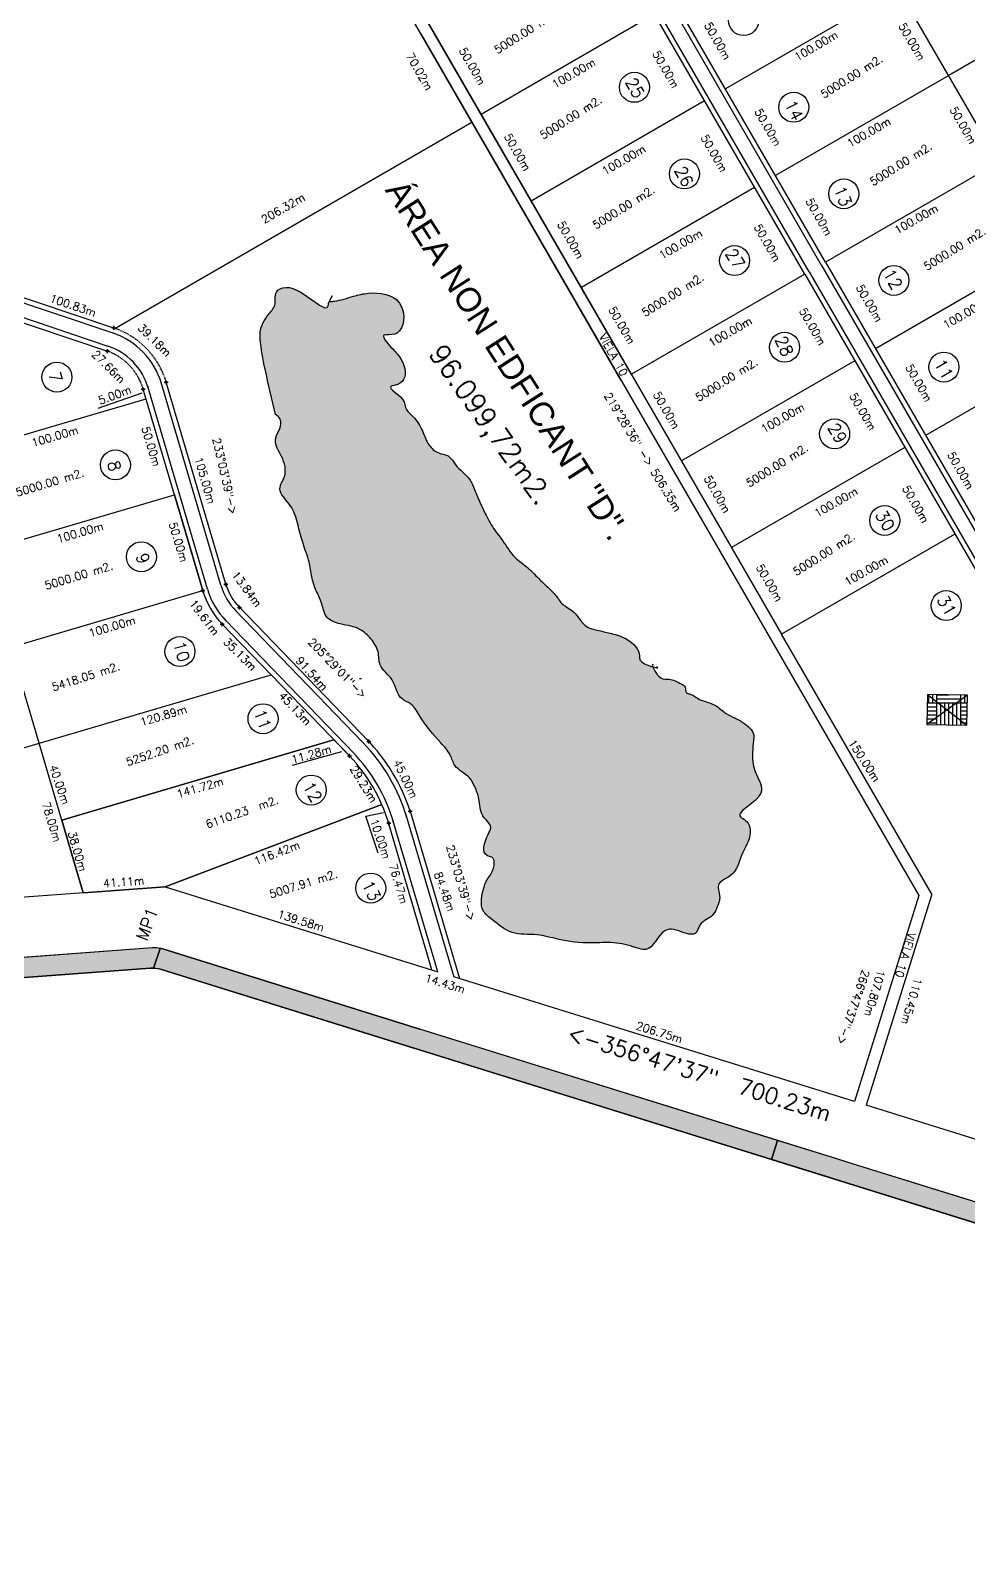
# Model space of a CAD drawing. Extents: x -23785941 to 8798891, y -8418521 to 21897894.
# Drawn here: x -23690 to -23221, y -3603 to -2844 of the extents above; entities that cross this region are included whole.
import ezdxf
from ezdxf.enums import TextEntityAlignment as Align

# ---------------------------------------------------------------- set-up
doc = ezdxf.new("R2010")
doc.units = 0
doc.header["$MEASUREMENT"] = 0
doc.header["$PDMODE"] = 34
doc.header["$PDSIZE"] = 1
doc.linetypes.add('DASHED', pattern=[0.75, 0.5, -0.25])
doc.layers.get('0').update_dxf_attribs({"linetype": 'CONTINUOUS'})
for name, color, linetype in [('CALCADA', 3, 'CONTINUOUS'), ('REG60_100', 2, 'CONTINUOUS'), ('RUA', 1, 'CONTINUOUS'), ('TER_POLI', 5, 'CONTINUOUS'), ('VEGE', 102, 'CONTINUOUS'), ('VIEWPORT', 7, 'CONTINUOUS')]:
    doc.layers.add(name, color=color, linetype=linetype)
doc.styles.add('1_5MM', font='romans.shx', dxfattribs={"height": 6})
doc.styles.add('1MM', font='romans.shx', dxfattribs={"height": 4})
doc.styles.add('2_5MM', font='romans.shx', dxfattribs={"height": 10})
doc.styles.add('2MM', font='romans.shx', dxfattribs={"height": 8})
doc.styles.add('3MM', font='romans.shx', dxfattribs={"height": 12})

msp = doc.modelspace()

# ---------------------------------------------------------------- hatches: boundary and pattern name
h = msp.add_hatch(color=140)
edge = h.paths.add_edge_path()
edge.add_spline(control_points=[(-23341.99, -3225.8), (-23343.74, -3224.77), (-23349.14, -3213.39), (-23349.19, -3206.21), (-23345.91, -3201.49), (-23349.62, -3197.77), (-23353.42, -3197.66), (-23356.94, -3194.29), (-23360.96, -3191.62), (-23362.34, -3186.04), (-23366.83, -3186.22), (-23372, -3186.21), (-23377.32, -3186.41), (-23381.1, -3181.15), (-23382.59, -3175.53), (-23386.57, -3175.47), (-23388.41, -3175.63)], knot_values=[3.596335, 3.596335, 3.596335, 3.596335, 16.828506, 18.93312, 26.776737, 29.75438, 32.64939, 37.711686, 43.667351, 46.805419, 53.279059, 53.981374, 62.524089, 67.017731, 72.674988, 77.720721, 77.720721, 77.720721, 77.720721], degree=3, periodic=0)
edge.add_line((-23388.41, -3175.63), (-23404.45, -3299.03))
edge.add_spline(control_points=[(-23404.45, -3299.03), (-23402.34, -3299.04), (-23398.2, -3298.97), (-23393.36, -3299.08), (-23387.61, -3293.34), (-23387.55, -3292.17)], knot_values=[1.681375, 1.681375, 1.681375, 1.681375, 7.866024, 13.656045, 19.353015, 19.353015, 19.353015, 19.353015], degree=3, periodic=0)
edge.add_spline(control_points=[(-23387.55, -3292.17), (-23387.81, -3292), (-23388.07, -3291.82), (-23388.32, -3291.65)], knot_values=[94.683713, 94.683713, 94.683713, 94.683713, 95.569299, 95.569299, 95.569299, 95.569299], degree=3, periodic=0)
edge.add_spline(control_points=[(-23388.32, -3291.65), (-23387.76, -3291.62), (-23387.54, -3291.82), (-23387.55, -3292.17)], knot_values=[0, 0, 0, 0, 1.681375, 1.681375, 1.681375, 1.681375], degree=3, periodic=0)
edge.add_spline(control_points=[(-23387.55, -3292.17), (-23386.03, -3293.18), (-23383.85, -3294.46), (-23379.47, -3294.11), (-23376.15, -3294.71), (-23372.76, -3293.62), (-23370.42, -3291.7), (-23365.73, -3289.45), (-23368.07, -3283.49), (-23366.37, -3279.27), (-23364.12, -3276.36), (-23362.56, -3272.47), (-23358.36, -3270.43), (-23355.11, -3265.4), (-23351.93, -3260.26), (-23350.1, -3253.41), (-23350.57, -3247.69), (-23350.41, -3243.54), (-23350.56, -3239.55), (-23348.52, -3236.27), (-23343.64, -3228.5), (-23341.99, -3225.8)], knot_values=[5.769904, 5.769904, 5.769904, 5.769904, 11.020708, 13.127117, 18.745099, 20.96526, 23.49663, 27.99128, 34.305123, 38.742361, 41.272655, 45.364213, 50.84657, 54.355659, 63.148126, 68.933404, 75.247247, 80.158014, 81.56109, 86.904763, 94.683713, 94.683713, 94.683713, 94.683713], degree=3, periodic=0)
h = msp.add_hatch()
h.set_pattern_fill('AR-PARQ1', color=1, style=0)
h.set_pattern_definition([(90, (-4049.206, -8292.303), (-12, 12), [12, -12]), (90, (-4047.206, -8292.303), (-12, 12), [12, -12]), (90, (-4045.206, -8292.303), (-12, 12), [12, -12]), (90, (-4043.206, -8292.303), (-12, 12), [12, -12]), (90, (-4041.206, -8292.303), (-12, 12), [12, -12]), (90, (-4039.206, -8292.303), (-12, 12), [12, -12]), (90, (-4037.206, -8292.303), (-12, 12), [12, -12]), (1e-13, (-4049.206, -8280.303), (12, -12), [12, -12]), (1e-13, (-4049.206, -8278.303), (12, -12), [12, -12]), (1e-13, (-4049.206, -8276.303), (12, -12), [12, -12]), (1e-13, (-4049.206, -8274.303), (12, -12), [12, -12]), (1e-13, (-4049.206, -8272.303), (12, -12), [12, -12]), (1e-13, (-4049.206, -8270.303), (12, -12), [12, -12]), (1e-13, (-4049.206, -8268.303), (12, -12), [12, -12])])
h.paths.add_polyline_path([(-23231.96, -3183.78), (-23221.87, -3176.41), (-23241.86, -3176.15)])
h.paths.add_polyline_path([(-23231.96, -3183.78), (-23222.06, -3191.41), (-23221.87, -3176.41)])
h.paths.add_polyline_path([(-23231.96, -3183.78), (-23242.06, -3191.15), (-23222.06, -3191.41)])
h.paths.add_polyline_path([(-23231.96, -3183.78), (-23241.86, -3176.15), (-23242.06, -3191.15)])
h = msp.add_hatch(color=253)
edge = h.paths.add_edge_path()
edge.add_line((-23763.48, -3312.77), (-23775.71, -3313.68))
edge.add_line((-23775.71, -3313.68), (-23950.44, -3326.62))
edge.add_line((-23950.44, -3326.62), (-23948.48, -3336.5))
edge.add_line((-23948.48, -3336.5), (-23774.97, -3323.65))
edge.add_line((-23774.97, -3323.65), (-23762.74, -3322.75))
edge.add_line((-23762.74, -3322.75), (-23630.14, -3312.93))
edge.add_arc((-23629.03, -3327.88), 14.99, 88.01621, 94.23563, ccw=False)
edge.add_line((-23628.52, -3312.89), (-23625.18, -3303.02))
edge.add_arc((-23627.88, -3317.76), 14.99, 79.64388, 94.23563)
edge.add_line((-23628.98, -3302.81), (-23763.48, -3312.77))
h = msp.add_hatch(color=253)
edge = h.paths.add_edge_path()
edge.add_arc((-23627.88, -3317.76), 14.99, 72.70175, 79.64388)
edge.add_line((-23625.18, -3303.02), (-23628.52, -3312.89))
edge.add_arc((-23629.03, -3327.88), 14.99, 72.70175, 88.01621, ccw=False)
edge.add_line((-23624.58, -3313.56), (-23319.73, -3408.5))
edge.add_line((-23319.73, -3408.5), (-23316.77, -3398.95))
edge.add_line((-23316.77, -3398.95), (-23487.46, -3345.79))
edge.add_line((-23487.46, -3345.79), (-23495.45, -3343.3))
edge.add_line((-23495.45, -3343.3), (-23623.42, -3303.45))
h = msp.add_hatch(color=253)
h.paths.add_polyline_path([(-23281.41, -3409.96), (-23287.14, -3408.18), (-23316.77, -3398.95), (-23319.73, -3408.5), (-23077.66, -3483.89), (-23076.78, -3473.69)])
h.paths.add_polyline_path([(-23076.78, -3473.69), (-23077.66, -3483.89), (-22695.33, -3602.96), (-22692.36, -3593.41)])
at = {"layer": 'RUA'}
h = msp.add_hatch(color=140, dxfattribs=at)
edge = h.paths.add_edge_path()
edge.add_spline(control_points=[(-23379.05, -3162.31), (-23381.45, -3161.67), (-23385.93, -3159.94), (-23385.2, -3153.96), (-23391.15, -3148.07), (-23399.08, -3145.76), (-23406.11, -3144.13), (-23413.21, -3142.6), (-23416.28, -3136.93), (-23420.45, -3133.2), (-23424.55, -3131.16), (-23427.33, -3126.48), (-23431.31, -3122.72), (-23436.53, -3117.87), (-23441.41, -3112.43), (-23448.89, -3107.63), (-23453.52, -3099.67), (-23459.44, -3092.48), (-23463.53, -3084.12), (-23467.26, -3076.46), (-23470.33, -3067.33), (-23476.97, -3063.17), (-23480.6, -3056.2), (-23487.14, -3055.89), (-23492.1, -3050.5), (-23494.28, -3043.05), (-23498.46, -3037.29), (-23503, -3033.43), (-23502.81, -3027.38), (-23514.12, -3022), (-23505.44, -3021.52), (-23500.98, -3015.75), (-23504.77, -3007.71), (-23509.73, -3002.84), (-23516.76, -2995.13), (-23508.37, -2996.96), (-23502.68, -2992.08), (-23503.12, -2976.84), (-23518.61, -2974.6), (-23529.27, -2977.17), (-23535.5, -2979.31), (-23539.59, -2979.78), (-23540.47, -2979.81), (-23540.74, -2979.81)], knot_values=[714.880102, 714.880102, 714.880102, 714.880102, 719.966459, 721.779477, 732.345749, 740.447508, 746.979438, 754.27099, 760.804382, 765.167873, 771.066471, 773.988465, 781.236274, 787.407275, 795.387835, 803.074572, 813.640871, 822.406821, 831.022677, 841.339427, 848.217303, 859.089005, 863.814303, 870.295699, 876.46672, 884.490845, 893.256823, 897.982121, 900.905144, 911.058836, 915.111112, 919.477618, 931.637683, 935.261576, 943.366128, 948.802002, 951.725024, 965.580902, 981.804673, 989.449893, 999.342464, 1001.154399, 1001.915284, 1001.915284, 1001.915284, 1001.915284], degree=3, periodic=0)
edge.add_line((-23540.74, -2979.81), (-23541.12, -2980.52))
edge.add_spline(control_points=[(-23541.12, -2980.52), (-23541.21, -2980.67), (-23539.03, -2989.28), (-23556.48, -2968.79), (-23568.63, -2974.7), (-23566.8, -2981.76), (-23572.34, -2987.13), (-23575.39, -2992.95), (-23575.07, -3002.47), (-23572.32, -3016.16), (-23569.39, -3028.69), (-23567.64, -3036.2)], knot_values=[0, 0, 0, 0, 0.524436, 23.320027, 28.708802, 35.181325, 40.971822, 50.673376, 53.884611, 69.327213, 92.491191, 92.491191, 92.491191, 92.491191], degree=3, periodic=0)
edge.add_spline(control_points=[(-23567.64, -3036.2), (-23566.98, -3036.59), (-23565.75, -3037.49), (-23563.68, -3042.12), (-23569.98, -3048.85), (-23563.72, -3057.47), (-23561.46, -3066.13), (-23567.54, -3074.29), (-23557.81, -3082.47), (-23556.25, -3093.43), (-23553.16, -3102.76), (-23550.66, -3109.7), (-23549.68, -3116.23), (-23548.11, -3123.33), (-23544.16, -3129.66), (-23543.35, -3138.2), (-23534.16, -3141.51), (-23525.84, -3142.33), (-23519.6, -3148.28), (-23515.65, -3154.28), (-23516.31, -3162.81), (-23507.65, -3168.11), (-23506.93, -3178.16), (-23498.8, -3180.75), (-23494.07, -3190), (-23487.18, -3198.05), (-23480.05, -3205.54), (-23478.17, -3213.39), (-23470.96, -3216.19), (-23467.8, -3222.61), (-23465.23, -3228.89), (-23465.76, -3236.64), (-23458.69, -3241.63), (-23462.68, -3247.99), (-23465.09, -3256.4), (-23456.67, -3257.61), (-23459.09, -3265.58), (-23462.33, -3269.05), (-23464.21, -3275.01), (-23466.29, -3283.52), (-23457.57, -3289.88), (-23449.66, -3296.72), (-23437.32, -3295.43), (-23424.57, -3299.23), (-23411.7, -3300.8), (-23398.36, -3299.57), (-23389.72, -3301.78), (-23379.26, -3305.45), (-23376.76, -3295.89), (-23369.23, -3292.44), (-23364.51, -3295.53), (-23356.99, -3296.47), (-23355.81, -3289.48), (-23349.57, -3287.96), (-23346.75, -3282.32), (-23344.79, -3277.26), (-23347.9, -3269.89), (-23337.43, -3266.84), (-23335.37, -3255.94), (-23329.36, -3247.53), (-23331.03, -3239.41), (-23339.57, -3235.83), (-23326.75, -3230.29), (-23324.06, -3222.95), (-23326.73, -3217.35), (-23329.29, -3211.65), (-23329.29, -3204.97), (-23328.87, -3200.19), (-23328.18, -3194.45), (-23333.34, -3190.24), (-23338.8, -3187.54), (-23343.76, -3184.96), (-23347.56, -3181.18), (-23352.12, -3179.89), (-23356.57, -3178.48), (-23359.08, -3175.99), (-23362.99, -3175.43), (-23362.24, -3172.1), (-23366.19, -3170.18), (-23370.15, -3167.89), (-23375.07, -3169.28), (-23378.43, -3163.94), (-23379.05, -3162.31)], knot_values=[2.827558, 2.827558, 2.827558, 2.827558, 5.056442, 7.349031, 17.114095, 25.731032, 35.889994, 42.377591, 51.618317, 66.565458, 75.808363, 80.999028, 88.647463, 95.621278, 102.499135, 111.116072, 118.452606, 129.016055, 135.938993, 143.411473, 149.948031, 159.398601, 170.303035, 175.231273, 182.876519, 199.971587, 207.616834, 213.34837, 222.832274, 228.021865, 234.353089, 243.122297, 250.093923, 254.148658, 264.405471, 266.836014, 276.081662, 279.425107, 281.857969, 294.678951, 300.849972, 312.450409, 325.028494, 335.684923, 352.388037, 363.673856, 375.131665, 380.059902, 393.481224, 394.627527, 404.483977, 408.847468, 413.780131, 421.428565, 425.5635, 432.101491, 437.540442, 445.188862, 456.65723, 468.821438, 475.152701, 478.493321, 491.592905, 496.458578, 501.649243, 509.122822, 515.297925, 521.201318, 523.765479, 532.108643, 537.837544, 542.765782, 548.664369, 553.525429, 556.766127, 562.495028, 564.115364, 567.038443, 569.600675, 576.082071, 580.213323, 584.858212, 584.858212, 584.858212, 584.858212], degree=3, periodic=0)

# ---------------------------------------------------------------- linework, layer by layer
for p, q in [((-23303.14, -2966.1), (-23412.71, -2776.48)), ((-23292.75, -2960.1), (-23402.32, -2770.48)), ((-23206.16, -2910.07), (-23273.71, -2793.17)), ((-23144.6, -2816.74), (-23231.18, -2866.77)), ((-23394.91, -3019.14), (-23504.49, -2829.52)), ((-23389.72, -3016.14), (-23499.3, -2826.52)), ((-23499.3, -2826.52), (-23314.7, -3146.01)), ((-23256.2, -2823.47), (-23342.78, -2873.5)), ((-23378.2, -2836.22), (-23464.78, -2886.25)), ((-23494.99, -2845.96), (-23246.17, -3276.61)), ((-23231.18, -2866.77), (-23317.77, -2916.8)), ((-23353.18, -2879.51), (-23439.77, -2929.54)), ((-23648.13, -2993.41), (-23469.45, -2890.17)), ((-23206.17, -2910.06), (-23292.75, -2960.09)), ((-23328.17, -2922.81), (-23414.76, -2972.83)), ((-23791.13, -2957.7), (-23651.6, -3004.55)), ((-23181.15, -2953.35), (-23267.74, -3003.38)), ((-23743.9, -2960.9), (-23648.02, -2993.08)), ((-23743.9, -2960.9), (-23648.6, -2992.89)), ((-23743.9, -2960.9), (-23648.6, -2992.89)), ((-23303.15, -2966.1), (-23389.74, -3016.13)), ((-23303.14, -2966.09), (-23017.32, -3460.78)), ((-23292.75, -2960.09), (-23009.28, -3450.72)), ((-23156.14, -2996.65), (-23242.73, -3046.67)), ((-23651.6, -3004.55), (-23652.13, -3004.37)), ((-23278.14, -3009.39), (-23364.73, -3059.42)), ((-23634.31, -3025.53), (-23656.3, -3033.17)), ((-23633.83, -3022.98), (-23633.67, -3023.53)), ((-23633.83, -3022.98), (-23633.67, -3023.53)), ((-23631.44, -3022.25), (-23631.28, -3022.82)), ((-23824.09, -3084.91), (-23632.26, -3028.32)), ((-23253.13, -3052.68), (-23339.71, -3102.71)), ((-23699.64, -3100.33), (-23618.12, -3076.28)), ((-23618.12, -3076.28), (-23603.98, -3124.23)), ((-23228.11, -3095.98), (-23314.7, -3146.01)), ((-23795.8, -3180.82), (-23603.97, -3124.24)), ((-23685.74, -3200.49), (-23709.78, -3118.96)), ((-23603.82, -3124.78), (-23603.98, -3124.21)), ((-23585.99, -3132.23), (-23520.96, -3199.55)), ((-23569.79, -3166.29), (-23594.42, -3140.79)), ((-23594.42, -3140.79), (-23594.21, -3141)), ((-23239.66, -3275.89), (-23314.69, -3146)), ((-23781.65, -3228.78), (-23569.79, -3166.29)), ((-23569.79, -3166.29), (-23529.98, -3207.49)), ((-23221.87, -3176.41), (-23242.06, -3191.15)), ((-23241.86, -3176.15), (-23222.06, -3191.41)), ((-23663.67, -3275.3), (-23685.74, -3200.49)), ((-23674.42, -3238.85), (-23538.43, -3198.74)), ((-23538.43, -3198.74), (-23674.42, -3238.85)), ((-23529.98, -3207.49), (-23538.43, -3198.74)), ((-23514.43, -3231.05), (-23622.67, -3272.26)), ((-23514.43, -3231.05), (-23622.67, -3272.26)), ((-23622.67, -3272.26), (-23514.43, -3231.05)), ((-23514.43, -3231.05), (-23622.67, -3272.26)), ((-23674.42, -3238.85), (-23663.67, -3275.3)), ((-23522.46, -3236.92), (-23513.59, -3235.08)), ((-23489.4, -3313.77), (-23511.28, -3239.59)), ((-23511.04, -3240.42), (-23511.28, -3239.59)), ((-23511.04, -3240.42), (-23511.28, -3239.59)), ((-23489.4, -3313.77), (-23511.28, -3239.59)), ((-23489.4, -3313.77), (-23511.28, -3239.59)), ((-23500.35, -3234.38), (-23475.67, -3318.04)), ((-23663.67, -3275.3), (-23622.67, -3272.26)), ((-23246.17, -3276.61), (-23278.22, -3379.54)), ((-23239.66, -3275.89), (-23272.5, -3381.33)), ((-23628.98, -3302.81), (-23763.48, -3312.77)), ((-23623.42, -3303.45), (-23495.45, -3343.3)), ((-23487.46, -3345.79), (-23495.45, -3343.3)), ((-23287.14, -3408.18), (-23487.46, -3345.79)), ((-23290.11, -3417.73), (-23490.43, -3355.34)), ((-23281.41, -3409.96), (-23287.14, -3408.18)), ((-22692.36, -3593.41), (-23281.41, -3409.96)), ((-22695.33, -3602.96), (-23284.39, -3419.51))]:
    msp.add_line(p, q)
at = {"color": 0}
for p, q in [((-23592.4, -3121.08), (-23622.35, -3019.48)), ((-23603.98, -3124.24), (-23633.83, -3022.98))]:
    msp.add_line(p, q, dxfattribs=at)
at = {"color": 5}
for p, q in [((-23622.67, -3272.26), (-23765.7, -3282.86)), ((-23622.67, -3272.26), (-23486.53, -3314.66)), ((-23278.22, -3379.54), (-23478.54, -3317.15))]:
    msp.add_line(p, q, dxfattribs=at)
at = {"color": 253}
for p, q in [((-23630.14, -3312.93), (-23762.74, -3322.75)), ((-23624.58, -3313.56), (-23498.42, -3352.85)), ((-22695.33, -3602.96), (-23624.58, -3313.56))]:
    msp.add_line(p, q, dxfattribs=at)
at = {"color": 140}
msp.add_lwpolyline([(-23524.56, -3168.38), (-23525.57, -3168.35)], dxfattribs=at)
msp.add_lwpolyline([(-23524.56, -3168.38), (-23525.57, -3168.35)], dxfattribs=at)
for points in [[(-23221.87, -3176.41), (-23241.86, -3176.15), (-23242.06, -3191.15), (-23222.06, -3191.41)], [(-23281.41, -3409.96), (-23287.14, -3408.18), (-23316.77, -3398.95), (-23319.73, -3408.5), (-23077.66, -3483.89), (-23076.78, -3473.69)]]:
    msp.add_lwpolyline(points, close=True)
at = {"color": 253}
for points in [[(-23763.48, -3312.77), (-23775.71, -3313.68), (-23950.44, -3326.62), (-23948.48, -3336.5), (-23774.97, -3323.65), (-23762.74, -3322.75), (-23630.14, -3312.93, -0.027144), (-23628.52, -3312.89), (-23625.18, -3303.02, 0.063755), (-23628.98, -3302.81)], [(-23623.42, -3303.45, 0.0303), (-23625.18, -3303.02), (-23628.52, -3312.89, -0.066922), (-23624.58, -3313.56), (-23319.73, -3408.5), (-23316.77, -3398.95), (-23487.46, -3345.79), (-23495.45, -3343.3)]]:
    msp.add_lwpolyline(points, format="xyb", close=True, dxfattribs=at)
for centre in [(-23333.64, -2839.35), (-23388.24, -2872.71), (-23308.63, -2882.64), (-23363.22, -2916.01), (-23283.61, -2925.94), (-23338.21, -2959.3), (-23258.6, -2969.23), (-23313.19, -3002.59), (-23676.81, -3017.53), (-23233.59, -3012.52), (-23288.18, -3045.88), (-23647.55, -3061.37), (-23263.16, -3089.18), (-23634.61, -3107.33), (-23232.41, -3131.67), (-23615.36, -3154.67), (-23573.82, -3188.24), (-23549.7, -3223.88), (-23520.01, -3272.86)]:
    msp.add_circle(centre, 7.5)
for centre, radius, start, end in [((-23661.3, -3031.67), 40.81, 71.44258, 71.8718), ((-23661.3, -3031.67), 40.81, 71.44258, 71.8718), ((-23564.95, -3112.73), 40.69, 196.43452, 224.01175), ((-23564.95, -3112.73), 28.69, 196.43452, 224.01175), ((-23564.95, -3112.73), 31.19, 222.87639, 224.01175), ((-23589.2, -3263.48), 93.5, 18.13786, 44.01175), ((-23589.2, -3263.48), 81.5, 16.43452, 44.01175), ((-23627.88, -3317.76), 14.99, 72.70175, 94.23563), ((-23629.03, -3327.88), 14.99, 72.70175, 94.23563)]:
    msp.add_arc(centre, radius, start, end)
at = {"linetype": 'DASHED'}
for radius in [40.81, 28.81]:
    msp.add_arc((-23661.3, -3031.67), radius, 16.42571, 71.44258, dxfattribs=at)
for points, knots in [([(-23540.74, -2979.81), (-23540.47, -2979.81), (-23539.59, -2979.78), (-23535.5, -2979.31), (-23529.27, -2977.17), (-23518.61, -2974.6), (-23503.12, -2976.84), (-23502.68, -2992.08), (-23508.37, -2996.96), (-23516.76, -2995.13), (-23509.73, -3002.84), (-23504.77, -3007.71), (-23500.98, -3015.75), (-23505.44, -3021.52), (-23514.12, -3022), (-23502.81, -3027.38), (-23503, -3033.43), (-23498.46, -3037.29), (-23494.28, -3043.05), (-23492.1, -3050.5), (-23487.14, -3055.89), (-23480.6, -3056.2), (-23476.97, -3063.17), (-23470.33, -3067.33), (-23467.26, -3076.46), (-23463.53, -3084.12), (-23459.44, -3092.48), (-23453.52, -3099.67), (-23448.89, -3107.63), (-23441.41, -3112.43), (-23436.53, -3117.87), (-23431.31, -3122.72), (-23427.33, -3126.48), (-23424.55, -3131.16), (-23420.45, -3133.2), (-23416.28, -3136.93), (-23413.21, -3142.6), (-23406.11, -3144.13), (-23399.08, -3145.76), (-23391.15, -3148.07), (-23385.2, -3153.96), (-23386.1, -3161.37), (-23374.03, -3163.56), (-23377.08, -3162.44), (-23377.15, -3162.41)], [714.880102, 714.880102, 714.880102, 714.880102, 715.640986, 717.452921, 727.345493, 734.990712, 751.214483, 765.070361, 767.993383, 773.429257, 781.53381, 785.157703, 797.317768, 801.684273, 805.736549, 815.890242, 818.813264, 823.538562, 832.30454, 840.328665, 846.499686, 852.981083, 857.706381, 868.578083, 875.455958, 885.772708, 894.388564, 903.154514, 913.720814, 921.40755, 929.38811, 935.559111, 942.80692, 945.728915, 951.627513, 955.991004, 962.524396, 969.815947, 976.347878, 984.449637, 995.015909, 996.828927, 1006.10395, 1006.306508, 1006.306508, 1006.306508, 1006.306508]), ([(-23378.63, -3161.33), (-23380.64, -3159.86), (-23375.99, -3169.54), (-23370.15, -3167.89), (-23366.19, -3170.18), (-23362.24, -3172.1), (-23362.99, -3175.43), (-23359.08, -3175.99), (-23356.57, -3178.48), (-23352.12, -3179.89), (-23347.56, -3181.18), (-23343.76, -3184.96), (-23338.8, -3187.54), (-23333.34, -3190.24), (-23328.18, -3194.45), (-23328.87, -3200.19), (-23329.29, -3204.97), (-23329.29, -3211.65), (-23326.73, -3217.35), (-23324.06, -3222.95), (-23326.75, -3230.29), (-23339.57, -3235.83), (-23331.03, -3239.41), (-23329.36, -3247.53), (-23335.37, -3255.94), (-23337.43, -3266.84), (-23347.9, -3269.89), (-23344.79, -3277.26), (-23346.75, -3282.32), (-23349.57, -3287.96), (-23355.81, -3289.48), (-23356.99, -3296.47), (-23364.51, -3295.53), (-23369.23, -3292.44), (-23376.76, -3295.89), (-23379.26, -3305.45), (-23389.72, -3301.78), (-23398.36, -3299.57), (-23411.7, -3300.8), (-23424.57, -3299.23), (-23437.32, -3295.43), (-23449.66, -3296.72), (-23457.57, -3289.88), (-23466.29, -3283.52), (-23464.21, -3275.01), (-23462.33, -3269.05), (-23459.09, -3265.58), (-23456.67, -3257.61), (-23465.09, -3256.4), (-23462.68, -3247.99), (-23458.69, -3241.63), (-23465.76, -3236.64), (-23465.23, -3228.89), (-23467.8, -3222.61), (-23470.96, -3216.19), (-23478.17, -3213.39), (-23480.05, -3205.54), (-23487.18, -3198.05), (-23494.07, -3190), (-23498.8, -3180.75), (-23506.93, -3178.16), (-23507.65, -3168.11), (-23516.31, -3162.81), (-23515.65, -3154.28), (-23519.6, -3148.28), (-23525.84, -3142.33), (-23534.16, -3141.51), (-23543.35, -3138.2), (-23544.16, -3129.66), (-23548.11, -3123.33), (-23549.68, -3116.23), (-23550.66, -3109.7), (-23553.16, -3102.76), (-23556.25, -3093.43), (-23557.81, -3082.47), (-23567.54, -3074.29), (-23561.46, -3066.13), (-23563.72, -3057.47), (-23569.98, -3048.85), (-23563.68, -3042.12), (-23565.75, -3037.49), (-23566.98, -3036.59), (-23567.64, -3036.2)], [0, 0, 0, 0, 7.472447, 11.603699, 18.085095, 20.647327, 23.570406, 25.190742, 30.919643, 34.160341, 39.021401, 44.919988, 49.848226, 55.577127, 63.920291, 66.484452, 72.387845, 78.562948, 86.036527, 91.227192, 96.092865, 109.192449, 112.533069, 118.864332, 131.02854, 142.496908, 150.145328, 155.584279, 162.12227, 166.257204, 173.905639, 178.838302, 183.201793, 193.058242, 194.204546, 207.625867, 212.554105, 224.011914, 235.297733, 252.000847, 262.657276, 275.235361, 286.835798, 293.006819, 305.827801, 308.260662, 311.604107, 320.849756, 323.280299, 333.537111, 337.591847, 344.563473, 353.332681, 359.663905, 364.853496, 374.3374, 380.068936, 387.714183, 404.809251, 412.454497, 417.382735, 428.287169, 437.737739, 444.274297, 451.746777, 458.669715, 469.233164, 476.569697, 485.186635, 492.064492, 499.038307, 506.686741, 511.877407, 521.120312, 536.067453, 545.308179, 551.795776, 561.954738, 570.571675, 580.336739, 582.629328, 584.858212, 584.858212, 584.858212, 584.858212])]:
    msp.add_open_spline(points, degree=3, knots=knots)
for p in [(-23648.31, -2992.98), (-23651.6, -3004.55), (-23622.16, -3020.13), (-23633.67, -3023.53), (-23530.58, -3206.86), (-23511.03, -3240.43)]:
    msp.add_point(p)
at = {"layer": 'CALCADA'}
for p, q in [((-23300.97, -2964.85), (-23410.55, -2775.23)), ((-23294.91, -2961.35), (-23404.49, -2771.73)), ((-23790.89, -2955.15), (-23650.8, -3002.18)), ((-23743.03, -2963.82), (-23648.82, -2995.45)), ((-23300.98, -2964.84), (-23013.8, -3461.88)), ((-23294.92, -2961.34), (-23010.95, -3452.81)), ((-23601.58, -3123.54), (-23631.44, -3022.25)), ((-23594.91, -3121.42), (-23624.75, -3020.21)), ((-23592.62, -3139.06), (-23528.18, -3205.75)), ((-23587.81, -3133.95), (-23523.76, -3200.25)), ((-23486.53, -3314.66), (-23508.88, -3238.88)), ((-23502.73, -3235.12), (-23478.54, -3317.15))]:
    msp.add_line(p, q, dxfattribs=at)
for centre, radius, start, end in [((-23661.3, -3031.67), 38.31, 16.42571, 71.44258), ((-23661.3, -3031.67), 31.31, 16.42571, 71.44258), ((-23564.95, -3112.73), 38.19, 196.43452, 224.01175), ((-23564.95, -3112.73), 31.19, 196.43452, 224.01175), ((-23589.2, -3263.48), 91, 16.43452, 44.01175), ((-23589.2, -3263.48), 84, 16.43452, 44.01175)]:
    msp.add_arc(centre, radius, start, end, dxfattribs=at)
at = {"layer": 'REG60_100'}
for p, q in [((-23559.12, -3211.43), (-23534.46, -3204.67)), ((-23516.27, -3255.39), (-23522.46, -3236.92))]:
    msp.add_line(p, q, dxfattribs=at)
at = {"layer": 'RUA'}
for q in [(-23539.12, -2976.8), (-23541.12, -2980.52)]:
    msp.add_line((-23541.12, -2980.52), q, dxfattribs=at)
at = {"layer": 'RUA', "color": 4, "end_tangent": (0.514786, 0.857319)}
msp.add_spline([(-23567.64, -3036.2), (-23572.77, -3013.61), (-23575.18, -2998.36), (-23575.18, -2995.15), (-23571.16, -2986.32), (-23567.95, -2981.5), (-23567.14, -2975.08), (-23562.32, -2972.67), (-23541.12, -2981.05), (-23541.12, -2980.52)], degree=3, dxfattribs=at)
at = {"layer": 'TER_POLI'}
msp.add_line((-22938.52, -3485.33), (-23272.49, -3381.32), dxfattribs=at)
at = {"layer": 'VIEWPORT'}
for p in [(-23603.98, -3124.23), (-23592.4, -3121.08), (-23585.58, -3132.66), (-23594.21, -3141), (-23520.96, -3199.55), (-23500.35, -3234.38)]:
    msp.add_point(p, dxfattribs=at)

# ---------------------------------------------------------------- texts
at = {"style": '1MM'}
for s, rotation, p in [('41.11m', 4.23563, (-23643.46, -3269.79)), ('139.58m', 342.70202, (-23554.84, -3289.2))]:
    msp.add_text(s, height=4, rotation=rotation, dxfattribs=at).set_placement(p, align=Align.MIDDLE)
at = {"char_height": 6, "attachment_point": 1, "style": '1_5MM'}
for s, insert, rotation in [('25', (-23387.85, -2867), 299.71715), ('14', (-23308.12, -2878.19), 296.49766), ('26', (-23363.22, -2911.27), 298.0988), ('13', (-23283.31, -2921.22), 293.05387), ('10', (-23613.05, -3148.85), 285.9907), ('11', (-23573.11, -3182.7), 290.70842), ('12', (-23548.99, -3218.85), 298.92111), ('13', (-23519.35, -3268.21), 296.90861)]:
    msp.add_mtext(s, dxfattribs=dict(at, insert=insert, rotation=rotation))
at = {"attachment_point": 1}
for s, insert, char_height, width, rotation, style in [('27', (-23338.2, -2952.42), 6, 25, 303.26762, '1_5MM'), ('12', (-23259.08, -2962.61), 6, 25, 299.71667, '1_5MM'), ('VIELA 10', (-23402.66, -2995.25), 4, 603.212, 299.19546, '1MM'), ('28', (-23312.84, -2996.1), 6, 25, 295.35308, '1_5MM'), ('11', (-23233.54, -3007.6), 6, 23, 299.9115, '1_5MM'), ('7', (-23675.4, -3014.14), 6, 6.792, 285.67961, '1_5MM'), ('29', (-23286.9, -3039.56), 6, 25, 300.8622, '1_5MM'), ('8', (-23645.83, -3058.67), 6, 8.789, 284.61689, '1_5MM'), ('30', (-23262.87, -3083.21), 6, 25, 299.85441, '1_5MM'), ('9', (-23631.82, -3104.78), 6, 7.591, 289.24734, '1_5MM'), ('31', (-23232.11, -3125.71), 6, 25, 299.85441, '1_5MM'), ('VIELA 10', (-23247.6, -3295.67), 4, 603.212, 253.53253, '1MM')]:
    msp.add_mtext(s, dxfattribs=dict(at, insert=insert, char_height=char_height, width=width, rotation=rotation, style=style))
at = {"color": 1, "insert": (-23631.81, -3290.79), "char_height": 6, "width": 99.609, "attachment_point": 5, "rotation": 69.49536, "style": '1_5MM'}
msp.add_mtext('MP1', dxfattribs=at)
at = {"layer": 'REG60_100', "style": '1MM'}
for s, rotation, p in [('5000.00 m2.', 32.20035, (-23441.11, -2847.79)), ('5000.00 m2.', 32.20035, (-23277.95, -2869.95)), ('5000.00 m2.', 32.20035, (-23418.32, -2890.48)), ('5000.00 m2.', 32.20035, (-23253.4, -2913.71)), ('5000.00 m2.', 32.20035, (-23391.93, -2935.38)), ('5000.00 m2.', 32.20035, (-23226.51, -2956.06)), ('5000.00 m2.', 32.20035, (-23367.38, -2979.14)), ('5000.00 m2.', 32.20035, (-23340.49, -3021.49)), ('5000.00 m2.', 32.20035, (-23315.25, -3064.29)), ('5000.00 m2.', 16.93375, (-23679.43, -3073.3)), ('5000.00 m2.', 32.20035, (-23291.8, -3108.55)), ('5000.00 m2.', 16.93375, (-23665, -3119.81)), ('5418.05 m2.', 17.89796, (-23661.37, -3170.25)), ('5252.20 m2.', 18.84068, (-23624.28, -3207.4)), ('6110.23  m2.', 19.45518, (-23583.26, -3237.91)), ('5007.91 m2.', 17.34387, (-23552.72, -3273.87))]:
    msp.add_text(s, height=4, rotation=rotation, dxfattribs=at).set_placement(p, align=Align.BOTTOM_CENTER)
for s, rotation, p in [('50.00m', 300.01869, (-23346.67, -2849.53)), ('50.00m', 300.01869, (-23249.57, -2849.88)), ('100.00m', 30.01869, (-23297.49, -2851.95)), ('50.00m', 300.01869, (-23469.2, -2862.19)), ('100.00m', 30.01869, (-23418.58, -2865.66)), ('50.00m', 300.01869, (-23372.54, -2863.71)), ('50.00m', 300.01869, (-23223.98, -2891.67)), ('50.00m', 300.01869, (-23321.51, -2892.68)), ('100.00m', 30.01869, (-23271.09, -2895.17)), ('50.00m', 300.01869, (-23446.67, -2905.11)), ('50.00m', 300.01869, (-23348.39, -2905.69)), ('100.00m', 30.01869, (-23393.56, -2908.95)), ('50.00m', 300.01869, (-23295.97, -2937.47)), ('100.00m', 30.01869, (-23247.46, -2938.54)), ('50.00m', 300.01869, (-23420.1, -2948.96)), ('50.00m', 300.01869, (-23321.8, -2950.39)), ('100.00m', 30.01869, (-23365.15, -2951.07)), ('50.00m', 300.01869, (-23270.81, -2980.62)), ('100.83m', 341.44258, (-23668.77, -2981.72)), ('100.00m', 30.01869, (-23223.22, -2985.88)), ('50.00m', 300.01869, (-23394.56, -2991.64)), ('100.00m', 30.01869, (-23340.38, -2994.84)), ('50.00m', 300.01869, (-23299.24, -2992.26)), ('39.18m', 315.36768, (-23628.01, -2999.08)), ('27.66m', 315.36768, (-23650.98, -3012.33)), ('50.00m', 300.01869, (-23246.13, -3020.46)), ('5.00m', 20.43594, (-23647.92, -3026.47)), ('50.00m', 300.01869, (-23372.21, -3034.09)), ('50.00m', 300.01869, (-23274.07, -3034.78)), ('100.00m', 30.01869, (-23314.15, -3037.95)), ('100.00m', 16.43452, (-23677.83, -3047.12)), ('50.00m', 286.95866, (-23629.71, -3052.17)), ('50.00m', 300.01869, (-23225.18, -3064.16)), ('105.00m', 286.4248, (-23602.75, -3069.12)), ('50.00m', 300.01869, (-23346.83, -3076.04)), ('50.00m', 300.01869, (-23247.7, -3081.01)), ('100.00m', 30.01869, (-23287.53, -3080)), ('100.00m', 16.43452, (-23665.28, -3095.15)), ('50.00m', 286.95866, (-23616.05, -3099.93)), ('100.00m', 30.01869, (-23272.46, -3114.27)), ('13.84m', 307.03866, (-23581.88, -3123.4)), ('50.00m', 300.01869, (-23320.77, -3120.36)), ('19.61m', 307.03866, (-23603.13, -3137.64)), ('100.00m', 16.43452, (-23649.24, -3142.17)), ('35.13m', 315.18198, (-23585.32, -3156)), ('91.54m', 312.1007, (-23549.4, -3165.71)), ('45.13m', 313.20406, (-23557.78, -3183.14)), ('120.89m', 16.43452, (-23623.56, -3186.63)), ('150.00m', 303.23656, (-23273.35, -3209.15)), ('11.28m', 15.85989, (-23549.68, -3206.01)), ('40.00m', 288.82288, (-23675.45, -3221.15)), ('29.23m', 301.57665, (-23523.51, -3220.89)), ('45.00m', 296.30013, (-23502.52, -3218.3)), ('141.72m', 16.43452, (-23605.3, -3222.64)), ('78.00m', 287.23093, (-23679.42, -3239.81)), ('10.00m', 288.85171, (-23515.15, -3248.27)), ('38.00m', 286.43452, (-23666.55, -3254.51)), ('116.42m', 20.84758, (-23566.85, -3255.29)), ('76.47m', 286.43452, (-23506.11, -3270.68)), ('41.11m', 4.23563, (-23643.46, -3269.79)), ('84.48m', 290.2521, (-23483.05, -3274.61)), ('139.58m', 342.70175, (-23554.84, -3289.2)), ('107.80m', 253.87188, (-23268.15, -3325.41)), ('14.43m', 342.70175, (-23482.81, -3320.59)), ('110.45m', 253.83937, (-23249.69, -3329.44)), ('206.75m', 342.70167, (-23375.75, -3344.97))]:
    msp.add_text(s, height=4, rotation=rotation, dxfattribs=at).set_placement(p, align=Align.MIDDLE)
at = {"layer": 'RUA'}
for s, height, rotation, style, p in [('70.02m', 4, 300.01972, '1MM', (-23495.62, -2864.85)), ('206.32m', 4, 30.01861, '1MM', (-23563.78, -2933.13)), ('219%%d28\'36" -> 506.35m', 4, 301.38378, '1MM', (-23384.04, -3054.97)), ('233%%d03\'39"-> ', 4, 282.85475, '1MM', (-23592.5, -3068.3)), ('205%%d29\'01"-> ', 4, 313.87595, '1MM', (-23535.75, -3163.93)), ('233%%d03\'39"->', 4, 286.43452, '1MM', (-23474.89, -3270.2)), ('266%%d47\'37"->', 4, 250.82156, '1MM', (-23278.84, -3332.45)), ('<-356%%d47\'37"  700.23m', 8, 342.6498, '2MM', (-23355.7, -3365.36))]:
    msp.add_text(s, height=height, rotation=rotation, dxfattribs=dict(at, style=style)).set_placement(p, align=Align.MIDDLE)
at = {"layer": 'VEGE', "style": '2_5MM'}
msp.add_text('96.099,72m2.', height=10, rotation=305.6378, dxfattribs=at).set_placement((-23466.51, -3045.81), align=Align.BOTTOM_CENTER)
at = {"layer": 'VEGE', "insert": (-23503.06, -2917.56), "char_height": 12, "width": 262.446, "attachment_point": 1, "rotation": 302.58667, "style": '3MM'}
msp.add_mtext('\\fArial|b0|i0|c0|p34;ÁREA NON EDFICANT "D".', dxfattribs=at)

doc.saveas('drawing.dxf')
